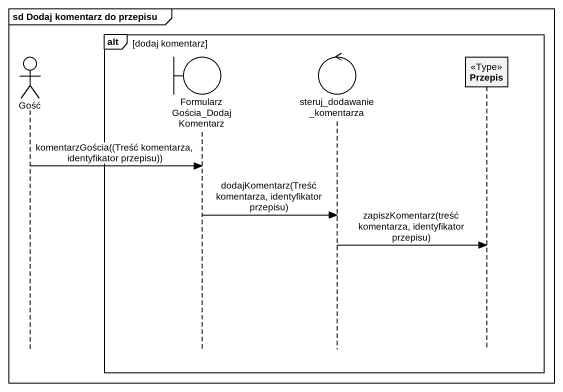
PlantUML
@startuml
mainframe sd Dodaj komentarz do przepisu
hide footbox
actor Gość
boundary "FormularzGościa_DodajKomentarz" as FormularzGościa
control steruj_dodawanie_komentarza
participant Przepis <<Type>>

alt dodaj komentarz
  Gość -> FormularzGościa : komentarzGościa((Treść komentarza, identyfikator przepisu))
  FormularzGościa -> steruj_dodawanie_komentarza : dodajKomentarz(Treść komentarza, identyfikator przepisu)
  steruj_dodawanie_komentarza -> Przepis : zapiszKomentarz(treść komentarza, identyfikator przepisu)
end
@enduml
